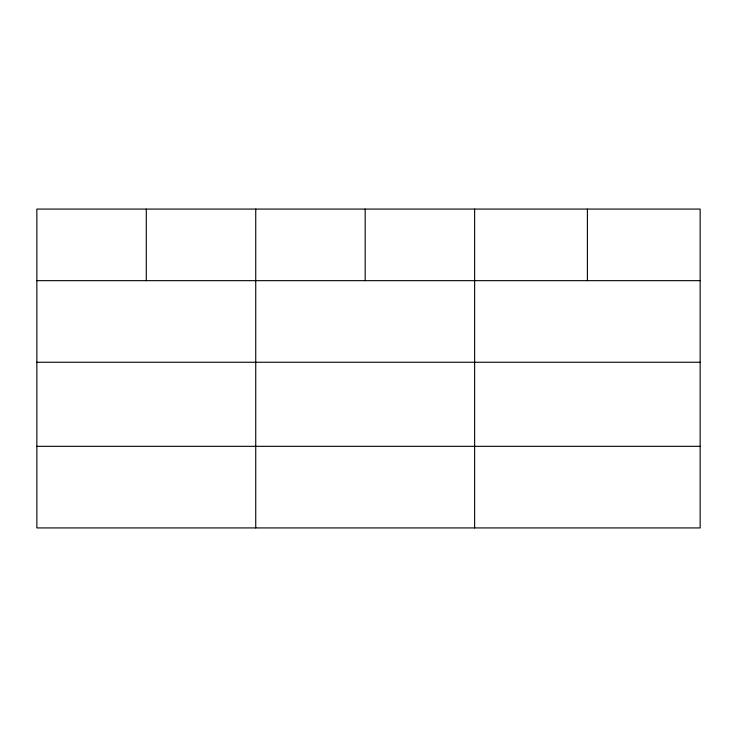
<?xml version="1.0" encoding="UTF-8"?>
<svg xmlns="http://www.w3.org/2000/svg" width="737" height="737" viewBox="0 0 737 737"><rect width="100%" height="100%" fill="white"/><g stroke="black" fill="none" stroke-linecap="round" stroke-linejoin="round"><path stroke-width="1.11" d="M700.15 362.254L700.15 209.078L36.85 209.078L36.85 527.922L700.15 527.922L700.15 362.254L36.85 362.254M36.85 280.659L700.15 280.659M36.85 446.327L700.15 446.327M587.389 209.078L587.389 280.659M474.628 209.078L474.628 527.922M365.183 209.078L365.183 280.659M255.739 209.078L255.739 527.922M146.294 209.078L146.294 280.659"/></g></svg>
